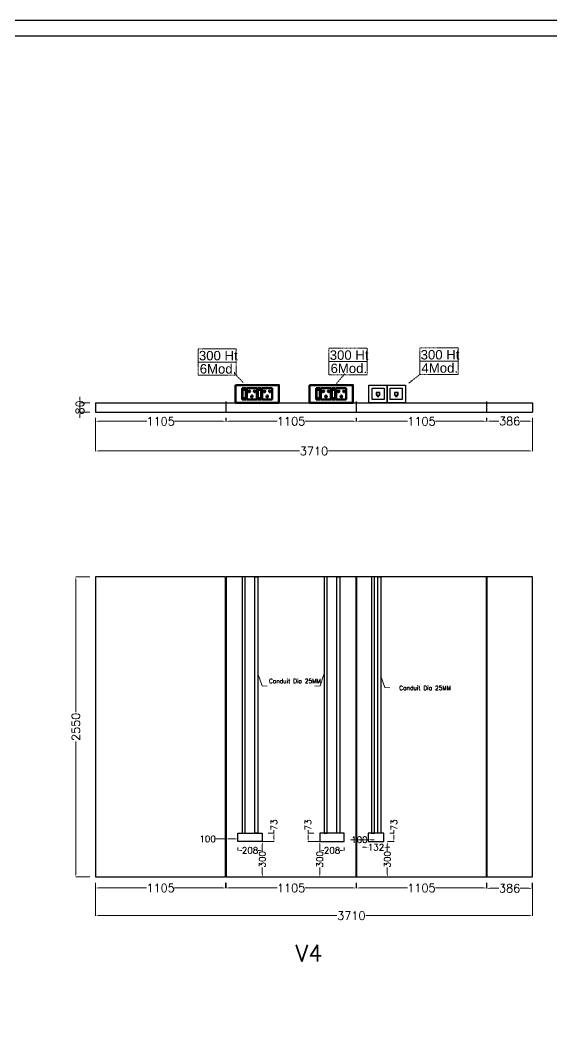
# Model space of a CAD drawing. Extents: x 3550807 to 4078732, y -628171 to -515859.
# Drawn here: x 3779283 to 3783801, y -598407 to -589881 of the extents above; entities that cross this region are included whole.
import ezdxf
from ezdxf.lldxf.tags import DXFTag

# ---------------------------------------------------------------- set-up
doc = ezdxf.new("R2010")
doc.units = 0
doc.header["$LTSCALE"] = 6
doc.header["$MEASUREMENT"] = 0
doc.linetypes.add('1', pattern=[0])
doc.linetypes.add('DASHED2', pattern=[0.375, 0.25, -0.125])
doc.layers.get('0').update_dxf_attribs({"linetype": 'CONTINUOUS'})
doc.layers.get('Defpoints').update_dxf_attribs({"linetype": 'CONTINUOUS'})
for name, color, linetype, lineweight in [('1200 Door', 144, 'CONTINUOUS', 5), ('ELE. 2N0S OF 6-16 UPS SOCKETS', 191, 'CONTINUOUS', 15), ('Partition-80WP', 7, 'CONTINUOUS', 5)]:
    doc.layers.add(name, color=color, linetype=linetype, lineweight=lineweight)
for name, color, linetype in [('80 mm Wall', 5, 'CONTINUOUS'), ('Conduit', 2, 'CONTINUOUS'), ('DIM', 7, 'CONTINUOUS'), ('Dimensions', 7, 'CONTINUOUS'), ('ELE.LAN POINT', 3, 'CONTINUOUS'), ('MODULE BOX', 7, 'CONTINUOUS'), ('TEXT', 5, 'CONTINUOUS')]:
    doc.layers.add(name, color=color, linetype=linetype)
doc.layers.add('CFT_LOOPING', color=7, linetype='1', lineweight=0, true_color=0xd6d600)
doc.styles.add('ROMANS', font='romans.shx')
doc.styles.get("Standard").update_dxf_attribs({"font": 'SIMPLEX'})
tags = doc.linetypes.add('03B05', pattern=[15, 6, -9]).pattern_tags.tags
tags[6:7] = [DXFTag(74, 4), DXFTag(75, 0), DXFTag(340, '0'), DXFTag(46, 1.0), DXFTag(50, 0.0), DXFTag(44, 0.0), DXFTag(45, 0.0)]
tags[4:5] = [DXFTag(74, 4), DXFTag(75, 0), DXFTag(340, '0'), DXFTag(46, 1.0), DXFTag(50, 0.0), DXFTag(44, 0.0), DXFTag(45, 0.0)]
doc.dimstyles.new('AEPL', dxfattribs={"dimtxt": 10, "dimasz": 2.5, "dimexe": 1.25, "dimexo": 2, "dimtad": 0, "dimdec": 0, "dimtxsty": 'ROMANS', "dimcen": 2.5, "dimclrd": 250, "dimclre": 250, "dimadec": 0, "dimazin": 0, "dimtfac": 1, "dimtdec": 0, "dimtmove": 0, "dimatfit": 3, "dimfxl": 0, "dimlwd": 0, "dimlwe": 0, "dimarcsym": 0})
doc.dimstyles.new('AEPL1', dxfattribs={"dimtxt": 100, "dimasz": 25, "dimexe": 1.25, "dimexo": 50, "dimtad": 0, "dimdec": 0, "dimtxsty": 'ROMANS', "dimcen": 2.5, "dimclrd": 250, "dimclre": 250, "dimadec": 0, "dimazin": 0, "dimtfac": 1, "dimtdec": 0, "dimtmove": 0, "dimatfit": 3, "dimfxl": 0, "dimlwd": 0, "dimlwe": 0, "dimarcsym": 0})

# ---------------------------------------------------------------- blocks, each defined once
blk = doc.blocks.new('*D307')
at = {"layer": 'Defpoints', "color": 0, "linetype": 'ByBlock', "transparency": 16777216}
for p in [(3782140.8, -597158.9), (3783245.3, -597158.9), (3783245.3, -597252.5)]:
    blk.add_point(p, dxfattribs=at)
at = {"layer": 'DIM', "color": 250, "linetype": 'ByBlock', "lineweight": 0, "transparency": 16777216}
for p, q in [((3782140.8, -597208.9), (3782140.8, -597253.8)), ((3782165.8, -597252.5), (3782574.5, -597252.5)), ((3783220.3, -597252.5), (3782811.7, -597252.5)), ((3783245.3, -597208.9), (3783245.3, -597253.8))]:
    blk.add_line(p, q, dxfattribs=at)
at = {"layer": 'DIM', "color": 250, "linetype": 'ByBlock', "transparency": 16777216}
for points in [[(3782165.8, -597248.4), (3782165.8, -597256.7), (3782140.8, -597252.5)], [(3783220.3, -597256.7), (3783220.3, -597248.4), (3783245.3, -597252.5)]]:
    blk.add_solid(points, dxfattribs=at)
at = {"layer": 'DIM', "color": 0, "linetype": 'ByBlock', "transparency": 16777216, "insert": (3782693.1, -597252.5), "char_height": 70, "attachment_point": 5, "style": 'ROMANS'}
blk.add_mtext('1105', dxfattribs=at)
blk = doc.blocks.new('*D308')
at = {"layer": 'Defpoints', "color": 0, "linetype": 'ByBlock', "transparency": 16777216}
for p in [(3779924.8, -597158.9), (3781029.3, -597158.9), (3781029.3, -597252.5)]:
    blk.add_point(p, dxfattribs=at)
at = {"layer": 'DIM', "color": 250, "linetype": 'ByBlock', "lineweight": 0, "transparency": 16777216}
for p, q in [((3779924.8, -597208.9), (3779924.8, -597253.8)), ((3779949.8, -597252.5), (3780358.5, -597252.5)), ((3781004.3, -597252.5), (3780595.7, -597252.5)), ((3781029.3, -597208.9), (3781029.3, -597253.8))]:
    blk.add_line(p, q, dxfattribs=at)
at = {"layer": 'DIM', "color": 250, "linetype": 'ByBlock', "transparency": 16777216}
for points in [[(3779949.8, -597248.4), (3779949.8, -597256.7), (3779924.8, -597252.5)], [(3781004.3, -597256.7), (3781004.3, -597248.4), (3781029.3, -597252.5)]]:
    blk.add_solid(points, dxfattribs=at)
at = {"layer": 'DIM', "color": 0, "linetype": 'ByBlock', "transparency": 16777216, "insert": (3780477.1, -597252.5), "char_height": 70, "attachment_point": 5, "style": 'ROMANS'}
blk.add_mtext('1105', dxfattribs=at)
blk = doc.blocks.new('*D309')
at = {"layer": 'Defpoints', "color": 0, "linetype": 'ByBlock', "transparency": 16777216}
for p in [(3781032.8, -597158.9), (3782137.3, -597158.9), (3782137.3, -597252.5)]:
    blk.add_point(p, dxfattribs=at)
at = {"layer": 'DIM', "color": 250, "linetype": 'ByBlock', "lineweight": 0, "transparency": 16777216}
for p, q in [((3781032.8, -597208.9), (3781032.8, -597253.8)), ((3781057.8, -597252.5), (3781466.5, -597252.5)), ((3782112.3, -597252.5), (3781703.7, -597252.5)), ((3782137.3, -597208.9), (3782137.3, -597253.8))]:
    blk.add_line(p, q, dxfattribs=at)
at = {"layer": 'DIM', "color": 250, "linetype": 'ByBlock', "transparency": 16777216}
for points in [[(3781057.8, -597248.4), (3781057.8, -597256.7), (3781032.8, -597252.5)], [(3782112.3, -597256.7), (3782112.3, -597248.4), (3782137.3, -597252.5)]]:
    blk.add_solid(points, dxfattribs=at)
at = {"layer": 'DIM', "color": 0, "linetype": 'ByBlock', "transparency": 16777216, "insert": (3781585.1, -597252.5), "char_height": 70, "attachment_point": 5, "style": 'ROMANS'}
blk.add_mtext('1105', dxfattribs=at)
blk = doc.blocks.new('*D310')
at = {"layer": 'Defpoints', "color": 0, "linetype": 'ByBlock', "transparency": 16777216}
for p in [(3781829.3, -596858.9), (3781829.3, -597158.9), (3781829.3, -597158.9)]:
    blk.add_point(p, dxfattribs=at)
at = {"layer": 'DIM', "color": 250, "linetype": 'ByBlock', "lineweight": 0, "transparency": 16777216}
for p, q in [((3781779.3, -596858.9), (3781828.1, -596858.9)), ((3781829.3, -596883.9), (3781829.3, -596938.9)), ((3781829.3, -597133.9), (3781829.3, -597078.9)), ((3781779.3, -597158.9), (3781828.1, -597158.9))]:
    blk.add_line(p, q, dxfattribs=at)
at = {"layer": 'DIM', "color": 250, "linetype": 'ByBlock', "transparency": 16777216}
for points in [[(3781833.5, -596883.9), (3781825.2, -596883.9), (3781829.3, -596858.9)], [(3781825.2, -597133.9), (3781833.5, -597133.9), (3781829.3, -597158.9)]]:
    blk.add_solid(points, dxfattribs=at)
at = {"layer": 'DIM', "color": 0, "linetype": 'ByBlock', "transparency": 16777216, "insert": (3781829.3, -597008.9), "char_height": 70, "attachment_point": 5, "rotation": 90, "style": 'ROMANS'}
blk.add_mtext('{\\H0.771429x;300}', dxfattribs=at)
blk = doc.blocks.new('*D311')
at = {"layer": 'Defpoints', "color": 0, "linetype": 'ByBlock', "transparency": 16777216}
for p in [(3781829.3, -596858.9), (3782037.3, -596858.9), (3782037.3, -596933.2)]:
    blk.add_point(p, dxfattribs=at)
at = {"layer": 'DIM', "color": 250, "linetype": 'ByBlock', "lineweight": 0, "transparency": 16777216}
for p, q in [((3781829.3, -596908.9), (3781829.3, -596934.4)), ((3782037.3, -596908.9), (3782037.3, -596934.4)), ((3781854.3, -596933.2), (3781863.3, -596933.2)), ((3782012.3, -596933.2), (3782003.4, -596933.2))]:
    blk.add_line(p, q, dxfattribs=at)
at = {"layer": 'DIM', "color": 250, "linetype": 'ByBlock', "transparency": 16777216}
for points in [[(3781854.3, -596929), (3781854.3, -596937.3), (3781829.3, -596933.2)], [(3782012.3, -596937.3), (3782012.3, -596929), (3782037.3, -596933.2)]]:
    blk.add_solid(points, dxfattribs=at)
at = {"layer": 'DIM', "color": 0, "linetype": 'ByBlock', "transparency": 16777216, "insert": (3781933.3, -596933.2), "char_height": 70, "attachment_point": 5, "style": 'ROMANS'}
blk.add_mtext('{\\H0.771429x;208}', dxfattribs=at)
blk = doc.blocks.new('*D312')
at = {"layer": 'Defpoints', "color": 0, "linetype": 'ByBlock', "transparency": 16777216}
for p in [(3781730.1, -596785.9), (3781829.3, -596785.9), (3781829.3, -596858.9)]:
    blk.add_point(p, dxfattribs=at)
at = {"layer": 'DIM', "color": 250, "linetype": 'ByBlock', "lineweight": 0, "transparency": 16777216}
for p, q in [((3781779.3, -596785.9), (3781728.9, -596785.9)), ((3781730.1, -596785.9), (3781730.1, -596760.9)), ((3781730.1, -596833.9), (3781730.1, -596810.9)), ((3781779.3, -596858.9), (3781728.9, -596858.9))]:
    blk.add_line(p, q, dxfattribs=at)
at = {"layer": 'DIM', "color": 250, "linetype": 'ByBlock', "transparency": 16777216}
for points in [[(3781734.3, -596810.9), (3781725.9, -596810.9), (3781730.1, -596785.9)], [(3781725.9, -596833.9), (3781734.3, -596833.9), (3781730.1, -596858.9)]]:
    blk.add_solid(points, dxfattribs=at)
at = {"layer": 'DIM', "color": 0, "linetype": 'ByBlock', "transparency": 16777216, "insert": (3781730.1, -596716.6), "char_height": 70, "attachment_point": 5, "rotation": 90, "style": 'ROMANS'}
blk.add_mtext('{\\H0.771429x;73}', dxfattribs=at)
blk = doc.blocks.new('*D313')
at = {"layer": 'Defpoints', "color": 0, "linetype": 'ByBlock', "transparency": 16777216}
for p in [(3781340.8, -596858.9), (3781340.8, -597158.9), (3781340.8, -597158.9)]:
    blk.add_point(p, dxfattribs=at)
at = {"layer": 'DIM', "color": 250, "linetype": 'ByBlock', "lineweight": 0, "transparency": 16777216}
for p, q in [((3781340.8, -596883.9), (3781340.8, -596938.9)), ((3781390.8, -596858.9), (3781342.1, -596858.9)), ((3781340.8, -597133.9), (3781340.8, -597078.9)), ((3781390.8, -597158.9), (3781342.1, -597158.9))]:
    blk.add_line(p, q, dxfattribs=at)
at = {"layer": 'DIM', "color": 250, "linetype": 'ByBlock', "transparency": 16777216}
for points in [[(3781345, -596883.9), (3781336.6, -596883.9), (3781340.8, -596858.9)], [(3781336.6, -597133.9), (3781345, -597133.9), (3781340.8, -597158.9)]]:
    blk.add_solid(points, dxfattribs=at)
at = {"layer": 'DIM', "color": 0, "linetype": 'ByBlock', "transparency": 16777216, "insert": (3781340.8, -597008.9), "char_height": 70, "attachment_point": 5, "rotation": 90, "style": 'ROMANS'}
blk.add_mtext('{\\H0.771429x;300}', dxfattribs=at)
blk = doc.blocks.new('*D314')
at = {"layer": 'Defpoints', "color": 0, "linetype": 'ByBlock', "transparency": 16777216}
for p in [(3781132.8, -596858.9), (3781340.8, -596858.9), (3781132.8, -596933.2)]:
    blk.add_point(p, dxfattribs=at)
at = {"layer": 'DIM', "color": 250, "linetype": 'ByBlock', "lineweight": 0, "transparency": 16777216}
for p, q in [((3781132.8, -596908.9), (3781132.8, -596934.4)), ((3781340.8, -596908.9), (3781340.8, -596934.4)), ((3781157.8, -596933.2), (3781166.8, -596933.2)), ((3781315.8, -596933.2), (3781306.8, -596933.2))]:
    blk.add_line(p, q, dxfattribs=at)
at = {"layer": 'DIM', "color": 250, "linetype": 'ByBlock', "transparency": 16777216}
for points in [[(3781157.8, -596929), (3781157.8, -596937.3), (3781132.8, -596933.2)], [(3781315.8, -596937.3), (3781315.8, -596929), (3781340.8, -596933.2)]]:
    blk.add_solid(points, dxfattribs=at)
at = {"layer": 'DIM', "color": 0, "linetype": 'ByBlock', "transparency": 16777216, "insert": (3781236.8, -596933.2), "char_height": 70, "attachment_point": 5, "style": 'ROMANS'}
blk.add_mtext('{\\H0.771429x;208}', dxfattribs=at)
blk = doc.blocks.new('*D315')
at = {"layer": 'Defpoints', "color": 0, "linetype": 'ByBlock', "transparency": 16777216}
for p in [(3781340.8, -596785.9), (3781440.1, -596785.9), (3781340.8, -596858.9)]:
    blk.add_point(p, dxfattribs=at)
at = {"layer": 'DIM', "color": 250, "linetype": 'ByBlock', "lineweight": 0, "transparency": 16777216}
for p, q in [((3781390.8, -596785.9), (3781441.3, -596785.9)), ((3781440.1, -596785.9), (3781440.1, -596760.9)), ((3781440.1, -596833.9), (3781440.1, -596810.9)), ((3781390.8, -596858.9), (3781441.3, -596858.9))]:
    blk.add_line(p, q, dxfattribs=at)
at = {"layer": 'DIM', "color": 250, "linetype": 'ByBlock', "transparency": 16777216}
for points in [[(3781444.2, -596810.9), (3781435.9, -596810.9), (3781440.1, -596785.9)], [(3781435.9, -596833.9), (3781444.2, -596833.9), (3781440.1, -596858.9)]]:
    blk.add_solid(points, dxfattribs=at)
at = {"layer": 'DIM', "color": 0, "linetype": 'ByBlock', "transparency": 16777216, "insert": (3781440.1, -596716.6), "char_height": 70, "attachment_point": 5, "rotation": 90, "style": 'ROMANS'}
blk.add_mtext('{\\H0.771429x;73}', dxfattribs=at)
blk = doc.blocks.new('*D316')
at = {"layer": 'Defpoints', "color": 0, "linetype": 'ByBlock', "transparency": 16777216}
for p in [(3781032.8, -596835.7), (3781032.8, -596858.9), (3781132.8, -596858.9)]:
    blk.add_point(p, dxfattribs=at)
at = {"layer": 'DIM', "color": 250, "linetype": 'ByBlock', "lineweight": 0, "transparency": 16777216}
for p, q in [((3781032.8, -596808.9), (3781032.8, -596834.5)), ((3781132.8, -596808.9), (3781132.8, -596834.5)), ((3781032.8, -596835.7), (3780942.5, -596835.7)), ((3781107.8, -596835.7), (3781057.8, -596835.7))]:
    blk.add_line(p, q, dxfattribs=at)
at = {"layer": 'DIM', "color": 250, "linetype": 'ByBlock', "transparency": 16777216}
for points in [[(3781057.8, -596831.6), (3781057.8, -596839.9), (3781032.8, -596835.7)], [(3781107.8, -596839.9), (3781107.8, -596831.6), (3781132.8, -596835.7)]]:
    blk.add_solid(points, dxfattribs=at)
at = {"layer": 'DIM', "color": 0, "linetype": 'ByBlock', "transparency": 16777216, "insert": (3780876.5, -596835.7), "char_height": 70, "attachment_point": 5, "style": 'ROMANS'}
blk.add_mtext('{\\H0.771429x;100}', dxfattribs=at)
blk = doc.blocks.new('*D317')
at = {"layer": 'Defpoints', "color": 0, "linetype": 'ByBlock', "transparency": 16777216}
for p in [(3782240.8, -596858.9), (3782372.8, -596858.9), (3782372.8, -596906.6)]:
    blk.add_point(p, dxfattribs=at)
at = {"layer": 'DIM', "color": 250, "linetype": 'ByBlock', "lineweight": 0, "transparency": 16777216}
for p, q in [((3782215.8, -596906.6), (3782190.8, -596906.6)), ((3782240.8, -596906.6), (3782240.8, -596906.6)), ((3782240.8, -596908.9), (3782240.8, -596907.9)), ((3782372.8, -596906.6), (3782372.8, -596906.6)), ((3782372.8, -596908.9), (3782372.8, -596907.9)), ((3782397.8, -596906.6), (3782422.8, -596906.6))]:
    blk.add_line(p, q, dxfattribs=at)
at = {"layer": 'DIM', "color": 250, "linetype": 'ByBlock', "transparency": 16777216}
for points in [[(3782215.8, -596910.8), (3782215.8, -596902.4), (3782240.8, -596906.6)], [(3782397.8, -596902.4), (3782397.8, -596910.8), (3782372.8, -596906.6)]]:
    blk.add_solid(points, dxfattribs=at)
at = {"layer": 'DIM', "color": 0, "linetype": 'ByBlock', "transparency": 16777216, "insert": (3782306.8, -596906.6), "char_height": 70, "attachment_point": 5, "style": 'ROMANS'}
blk.add_mtext('{\\H0.771429x;132}', dxfattribs=at)
blk = doc.blocks.new('*D318')
at = {"layer": 'Defpoints', "color": 0, "linetype": 'ByBlock', "transparency": 16777216}
for p in [(3782372.8, -596785.9), (3782372.8, -596858.9), (3782458.4, -596858.9)]:
    blk.add_point(p, dxfattribs=at)
at = {"layer": 'DIM', "color": 250, "linetype": 'ByBlock', "lineweight": 0, "transparency": 16777216}
for p, q in [((3782422.8, -596785.9), (3782459.7, -596785.9)), ((3782458.4, -596785.9), (3782458.4, -596760.9)), ((3782458.4, -596810.9), (3782458.4, -596833.9)), ((3782422.8, -596858.9), (3782459.7, -596858.9))]:
    blk.add_line(p, q, dxfattribs=at)
at = {"layer": 'DIM', "color": 250, "linetype": 'ByBlock', "transparency": 16777216}
for points in [[(3782462.6, -596810.9), (3782454.2, -596810.9), (3782458.4, -596785.9)], [(3782454.2, -596833.9), (3782462.6, -596833.9), (3782458.4, -596858.9)]]:
    blk.add_solid(points, dxfattribs=at)
at = {"layer": 'DIM', "color": 0, "linetype": 'ByBlock', "transparency": 16777216, "insert": (3782458.4, -596716.6), "char_height": 70, "attachment_point": 5, "rotation": 90, "style": 'ROMANS'}
blk.add_mtext('{\\H0.771429x;73}', dxfattribs=at)
blk = doc.blocks.new('*D319')
at = {"layer": 'Defpoints', "color": 0, "linetype": 'ByBlock', "transparency": 16777216}
for p in [(3782372.8, -596858.9), (3782372.8, -597158.9), (3782402.9, -597158.9)]:
    blk.add_point(p, dxfattribs=at)
at = {"layer": 'DIM', "color": 250, "linetype": 'ByBlock', "lineweight": 0, "transparency": 16777216}
for p, q in [((3782402.9, -596883.9), (3782402.9, -596938.9)), ((3782422.8, -596858.9), (3782404.2, -596858.9)), ((3782402.9, -597133.9), (3782402.9, -597078.9)), ((3782422.8, -597158.9), (3782404.2, -597158.9))]:
    blk.add_line(p, q, dxfattribs=at)
at = {"layer": 'DIM', "color": 250, "linetype": 'ByBlock', "transparency": 16777216}
for points in [[(3782407.1, -596883.9), (3782398.8, -596883.9), (3782402.9, -596858.9)], [(3782398.8, -597133.9), (3782407.1, -597133.9), (3782402.9, -597158.9)]]:
    blk.add_solid(points, dxfattribs=at)
at = {"layer": 'DIM', "color": 0, "linetype": 'ByBlock', "transparency": 16777216, "insert": (3782402.9, -597008.9), "char_height": 70, "attachment_point": 5, "rotation": 90, "style": 'ROMANS'}
blk.add_mtext('{\\H0.771429x;300}', dxfattribs=at)
blk = doc.blocks.new('*D321')
at = {"layer": 'Defpoints', "color": 0, "linetype": 'ByBlock', "transparency": 16777216}
for p in [(3779924.8, -597158.9), (3783634.9, -597158.9), (3783634.9, -597487.6)]:
    blk.add_point(p, dxfattribs=at)
at = {"layer": 'DIM', "color": 250, "linetype": 'ByBlock', "lineweight": 0, "transparency": 16777216}
for p, q in [((3779924.8, -597208.9), (3779924.8, -597488.8)), ((3783634.9, -597208.9), (3783634.9, -597488.8)), ((3779949.8, -597487.6), (3781973.4, -597487.6)), ((3783609.9, -597487.6), (3782221.1, -597487.6))]:
    blk.add_line(p, q, dxfattribs=at)
at = {"layer": 'DIM', "color": 250, "linetype": 'ByBlock', "transparency": 16777216}
for points in [[(3779949.8, -597483.4), (3779949.8, -597491.7), (3779924.8, -597487.6)], [(3783609.9, -597491.7), (3783609.9, -597483.4), (3783634.9, -597487.6)]]:
    blk.add_solid(points, dxfattribs=at)
at = {"layer": 'DIM', "color": 0, "linetype": 'ByBlock', "transparency": 16777216, "insert": (3782097.3, -597487.6), "char_height": 70, "attachment_point": 5, "style": 'ROMANS'}
blk.add_mtext('3710', dxfattribs=at)
blk = doc.blocks.new('6MODULE-UPS')
at = {"layer": 'ELE. 2N0S OF 6-16 UPS SOCKETS', "color": 223, "lineweight": 50}
for p, q in [((-5.7, 91.9), (-5.7, 19.7)), ((-5.7, 91.9), (-5.7, 19.7)), ((19.4, 91.9), (-5.7, 91.9)), ((-5.7, 91.9), (19.4, 91.9)), ((-3.6, 84), (-3.6, 27.6)), ((17.3, 84), (-3.6, 84)), ((17.3, 27.6), (17.3, 84)), ((19.4, 19.7), (19.4, 91.9)), ((23.6, 91.9), (86.9, 91.9)), ((23.6, 19.7), (23.6, 91.9)), ((86.9, 91.9), (86.9, 19.7)), ((91.1, 91.9), (91.1, 19.7)), ((91.1, 91.9), (91.1, 19.7)), ((116.2, 91.9), (91.1, 91.9)), ((91.1, 91.9), (116.2, 91.9)), ((93.2, 84), (93.2, 27.6)), ((114.1, 84), (93.2, 84)), ((114.1, 27.6), (114.1, 84)), ((116.2, 19.7), (116.2, 91.9)), ((120.4, 19.7), (120.4, 91.9)), ((120.4, 91.9), (183.6, 91.9)), ((183.6, 91.9), (183.6, 19.7)), ((-5.7, 19.7), (19.4, 19.7)), ((-3.6, 30.1), (17.3, 30.1)), ((-3.6, 27.6), (17.3, 27.6)), ((86.9, 19.7), (23.6, 19.7)), ((91.1, 19.7), (116.2, 19.7)), ((93.2, 30.1), (114.1, 30.1)), ((93.2, 27.6), (114.1, 27.6)), ((183.6, 19.7), (120.4, 19.7))]:
    blk.add_line(p, q, dxfattribs=at)
blk.add_lwpolyline([(-48.1, 0), (226, 0), (226, 111.6), (-48.1, 111.6)], close=True, dxfattribs=at)
for centre, radius, start, end in [((55.3, 73.6), 4.92, 307.15837, 232.84163), ((55.3, 68.7), 3.14, 161.40312, 18.59688), ((152, 73.6), 4.92, 307.15837, 232.84163), ((152, 68.7), 3.14, 161.40312, 18.59688), ((37.2, 41.7), 4.24, 5.26891, 272.51003), ((40.6, 38.8), 3.42, 202.68381, 75.09514), ((69.9, 38.8), 3.42, 104.90486, 337.31619), ((73.3, 41.7), 4.24, 267.48997, 174.73109), ((134, 41.7), 4.24, 5.26891, 272.51003), ((137.3, 38.8), 3.42, 202.68381, 75.09514), ((166.7, 38.8), 3.42, 104.90486, 337.31619), ((170, 41.7), 4.24, 267.48997, 174.73109)]:
    blk.add_arc(centre, radius, start, end, dxfattribs=at)
blk = doc.blocks.new('Voice')
at = {"layer": 'ELE.LAN POINT', "color": 6}
for points in [[(0, -31.8), (127.9, -31.8), (127.9, 92), (0, 92)], [(21.9, -10), (106, -10), (106, 70.1), (21.9, 70.1)], [(77.3, 21.4), (69.7, 21.4), (69.7, 11.7), (58.1, 11.7), (58.1, 21.4), (50.6, 21.4), (50.6, 38.7), (77.3, 38.7)], [(75.9, 22.8), (68.4, 22.8), (68.4, 13), (59.5, 13), (59.5, 22.8), (52, 22.8), (52, 37.4), (75.9, 37.4)]]:
    blk.add_lwpolyline(points, close=True, dxfattribs=at)
blk = doc.blocks.new('*D327')
at = {"layer": 'Defpoints', "color": 0, "linetype": 'ByBlock', "transparency": 16777216}
for p in [(3779924.8, -593210.7), (3781029.8, -593210.7), (3781029.8, -593289)]:
    blk.add_point(p, dxfattribs=at)
at = {"layer": 'DIM', "color": 250, "linetype": 'ByBlock', "lineweight": 0, "transparency": 16777216}
for p, q in [((3779924.8, -593260.7), (3779924.8, -593290.3)), ((3779949.8, -593289), (3780358.7, -593289)), ((3781004.8, -593289), (3780595.9, -593289)), ((3781029.8, -593260.7), (3781029.8, -593290.3))]:
    blk.add_line(p, q, dxfattribs=at)
at = {"layer": 'DIM', "color": 250, "linetype": 'ByBlock', "transparency": 16777216}
for points in [[(3779949.8, -593284.8), (3779949.8, -593293.2), (3779924.8, -593289)], [(3781004.8, -593293.2), (3781004.8, -593284.8), (3781029.8, -593289)]]:
    blk.add_solid(points, dxfattribs=at)
at = {"layer": 'DIM', "color": 0, "linetype": 'ByBlock', "transparency": 16777216, "insert": (3780477.3, -593289), "char_height": 70, "attachment_point": 5, "style": 'ROMANS'}
blk.add_mtext('1105', dxfattribs=at)
blk = doc.blocks.new('*D328')
at = {"layer": 'Defpoints', "color": 0, "linetype": 'ByBlock', "transparency": 16777216}
for p in [(3781033.3, -593210.7), (3782137.8, -593210.7), (3782137.8, -593288.4)]:
    blk.add_point(p, dxfattribs=at)
at = {"layer": 'DIM', "color": 250, "linetype": 'ByBlock', "lineweight": 0, "transparency": 16777216}
for p, q in [((3781033.3, -593260.7), (3781033.3, -593289.7)), ((3781058.3, -593288.4), (3781467, -593288.4)), ((3782112.8, -593288.4), (3781704.1, -593288.4)), ((3782137.8, -593260.7), (3782137.8, -593289.7))]:
    blk.add_line(p, q, dxfattribs=at)
at = {"layer": 'DIM', "color": 250, "linetype": 'ByBlock', "transparency": 16777216}
for points in [[(3781058.3, -593284.2), (3781058.3, -593292.6), (3781033.3, -593288.4)], [(3782112.8, -593292.6), (3782112.8, -593284.2), (3782137.8, -593288.4)]]:
    blk.add_solid(points, dxfattribs=at)
at = {"layer": 'DIM', "color": 0, "linetype": 'ByBlock', "transparency": 16777216, "insert": (3781585.5, -593288.4), "char_height": 70, "attachment_point": 5, "style": 'ROMANS'}
blk.add_mtext('1105', dxfattribs=at)
blk = doc.blocks.new('*D329')
at = {"layer": 'Defpoints', "color": 0, "linetype": 'ByBlock', "transparency": 16777216}
for p in [(3782140.8, -593210.7), (3783245.8, -593210.7), (3783245.8, -593289.1)]:
    blk.add_point(p, dxfattribs=at)
at = {"layer": 'DIM', "color": 250, "linetype": 'ByBlock', "lineweight": 0, "transparency": 16777216}
for p, q in [((3782140.8, -593260.7), (3782140.8, -593290.4)), ((3782165.8, -593289.1), (3782574.7, -593289.1)), ((3783220.8, -593289.1), (3782811.9, -593289.1)), ((3783245.8, -593260.7), (3783245.8, -593290.4))]:
    blk.add_line(p, q, dxfattribs=at)
at = {"layer": 'DIM', "color": 250, "linetype": 'ByBlock', "transparency": 16777216}
for points in [[(3782165.8, -593284.9), (3782165.8, -593293.3), (3782140.8, -593289.1)], [(3783220.8, -593293.3), (3783220.8, -593284.9), (3783245.8, -593289.1)]]:
    blk.add_solid(points, dxfattribs=at)
at = {"layer": 'DIM', "color": 0, "linetype": 'ByBlock', "transparency": 16777216, "insert": (3782693.3, -593289.1), "char_height": 70, "attachment_point": 5, "style": 'ROMANS'}
blk.add_mtext('1105', dxfattribs=at)
blk = doc.blocks.new('*D330')
at = {"layer": 'Defpoints', "color": 0, "linetype": 'ByBlock', "transparency": 16777216}
for p in [(3783248.8, -593210.7), (3783634.8, -593210.7), (3783634.8, -593287.3)]:
    blk.add_point(p, dxfattribs=at)
at = {"layer": 'DIM', "color": 250, "linetype": 'ByBlock', "lineweight": 0, "transparency": 16777216}
for p, q in [((3783248.8, -593260.7), (3783248.8, -593288.6)), ((3783273.8, -593287.3), (3783351.2, -593287.3)), ((3783609.8, -593287.3), (3783532.4, -593287.3)), ((3783634.8, -593260.7), (3783634.8, -593288.6))]:
    blk.add_line(p, q, dxfattribs=at)
at = {"layer": 'DIM', "color": 250, "linetype": 'ByBlock', "transparency": 16777216}
for points in [[(3783273.8, -593283.1), (3783273.8, -593291.5), (3783248.8, -593287.3)], [(3783609.8, -593291.5), (3783609.8, -593283.1), (3783634.8, -593287.3)]]:
    blk.add_solid(points, dxfattribs=at)
at = {"layer": 'DIM', "color": 0, "linetype": 'ByBlock', "transparency": 16777216, "insert": (3783441.8, -593287.3), "char_height": 70, "attachment_point": 5, "style": 'ROMANS'}
blk.add_mtext('386', dxfattribs=at)
blk = doc.blocks.new('*D331')
at = {"layer": 'Defpoints', "color": 0, "linetype": 'ByBlock', "transparency": 16777216}
for p in [(3779924.8, -593210.7), (3783634.8, -593210.7), (3783634.8, -593541.1)]:
    blk.add_point(p, dxfattribs=at)
at = {"layer": 'DIM', "color": 250, "linetype": 'ByBlock', "lineweight": 0, "transparency": 16777216}
for p, q in [((3779924.8, -593260.7), (3779924.8, -593542.4)), ((3783634.8, -593260.7), (3783634.8, -593542.4)), ((3779949.8, -593541.1), (3781656, -593541.1)), ((3783609.8, -593541.1), (3781903.6, -593541.1))]:
    blk.add_line(p, q, dxfattribs=at)
at = {"layer": 'DIM', "color": 250, "linetype": 'ByBlock', "transparency": 16777216}
for points in [[(3779949.8, -593537), (3779949.8, -593545.3), (3779924.8, -593541.1)], [(3783609.8, -593545.3), (3783609.8, -593537), (3783634.8, -593541.1)]]:
    blk.add_solid(points, dxfattribs=at)
at = {"layer": 'DIM', "color": 0, "linetype": 'ByBlock', "transparency": 16777216, "insert": (3781779.8, -593541.1), "char_height": 70, "attachment_point": 5, "style": 'ROMANS'}
blk.add_mtext('3710', dxfattribs=at)
blk = doc.blocks.new('*D332')
at = {"layer": 'Defpoints', "color": 0, "linetype": 'ByBlock', "transparency": 16777216}
for p in [(3783248.3, -597158.9), (3783633.9, -597158.9), (3783633.9, -597255.3)]:
    blk.add_point(p, dxfattribs=at)
at = {"layer": 'DIM', "color": 250, "linetype": 'ByBlock', "lineweight": 0, "transparency": 16777216}
for p, q in [((3783248.3, -597208.9), (3783248.3, -597256.6)), ((3783633.9, -597208.9), (3783633.9, -597256.6)), ((3783273.3, -597255.3), (3783350.5, -597255.3)), ((3783608.9, -597255.3), (3783531.7, -597255.3))]:
    blk.add_line(p, q, dxfattribs=at)
at = {"layer": 'DIM', "color": 250, "linetype": 'ByBlock', "transparency": 16777216}
for points in [[(3783273.3, -597251.2), (3783273.3, -597259.5), (3783248.3, -597255.3)], [(3783608.9, -597259.5), (3783608.9, -597251.2), (3783633.9, -597255.3)]]:
    blk.add_solid(points, dxfattribs=at)
at = {"layer": 'DIM', "color": 0, "linetype": 'ByBlock', "transparency": 16777216, "insert": (3783441.1, -597255.3), "char_height": 70, "attachment_point": 5, "style": 'ROMANS'}
blk.add_mtext('386', dxfattribs=at)
blk = doc.blocks.new('*D440')
at = {"layer": 'Defpoints', "color": 0, "linetype": 'ByBlock', "transparency": 16777216}
for p in [(3779924.8, -594608.9), (3779757, -597158.9), (3779924.8, -597158.9)]:
    blk.add_point(p, dxfattribs=at)
at = {"layer": 'DIM', "color": 250, "linetype": 'ByBlock', "lineweight": 0, "transparency": 16777216}
for p, q in [((3779874.8, -594608.9), (3779755.7, -594608.9)), ((3779757, -594633.9), (3779757, -595760.1)), ((3779757, -597133.9), (3779757, -596007.8)), ((3779874.8, -597158.9), (3779755.7, -597158.9))]:
    blk.add_line(p, q, dxfattribs=at)
at = {"layer": 'DIM', "color": 250, "linetype": 'ByBlock', "transparency": 16777216}
for points in [[(3779761.1, -594633.9), (3779752.8, -594633.9), (3779757, -594608.9)], [(3779752.8, -597133.9), (3779761.1, -597133.9), (3779757, -597158.9)]]:
    blk.add_solid(points, dxfattribs=at)
at = {"layer": 'DIM', "color": 0, "linetype": 'ByBlock', "transparency": 16777216, "insert": (3779757, -595883.9), "char_height": 70, "attachment_point": 5, "rotation": 90, "style": 'ROMANS'}
blk.add_mtext('2550', dxfattribs=at)
blk = doc.blocks.new('*D452')
at = {"layer": 'Defpoints', "color": 0, "linetype": 'ByBlock', "transparency": 16777216}
for p in [(3779791.5, -593130.7), (3779924.8, -593130.7), (3779924.8, -593210.7)]:
    blk.add_point(p, dxfattribs=at)
at = {"layer": 'DIM', "color": 250, "linetype": 'ByBlock', "lineweight": 0, "transparency": 16777216}
for p, q in [((3779874.8, -593130.7), (3779790.2, -593130.7)), ((3779791.5, -593105.7), (3779791.5, -593080.7)), ((3779791.5, -593210.7), (3779791.5, -593130.7)), ((3779874.8, -593210.7), (3779790.2, -593210.7)), ((3779791.5, -593235.7), (3779791.5, -593260.7))]:
    blk.add_line(p, q, dxfattribs=at)
at = {"layer": 'DIM', "color": 250, "linetype": 'ByBlock', "transparency": 16777216}
for points in [[(3779787.3, -593105.7), (3779795.6, -593105.7), (3779791.5, -593130.7)], [(3779795.6, -593235.7), (3779787.3, -593235.7), (3779791.5, -593210.7)]]:
    blk.add_solid(points, dxfattribs=at)
at = {"layer": 'DIM', "color": 0, "linetype": 'ByBlock', "transparency": 16777216, "insert": (3779791.5, -593170.7), "char_height": 70, "attachment_point": 5, "rotation": 90, "style": 'ROMANS'}
blk.add_mtext('80', dxfattribs=at)
blk = doc.blocks.new('*D288')
at = {"layer": 'Defpoints', "color": 0, "linetype": 'ByBlock', "transparency": 16777216}
for p in [(3782140.8, -596843), (3782140.8, -596858.9), (3782240.8, -596858.9)]:
    blk.add_point(p, dxfattribs=at)
at = {"layer": 'DIM', "color": 250, "linetype": 'ByBlock', "lineweight": 0, "transparency": 16777216}
for p, q in [((3782140.8, -596808.9), (3782140.8, -596841.7)), ((3782240.8, -596808.9), (3782240.8, -596841.7)), ((3782115.8, -596843), (3782090.8, -596843)), ((3782240.8, -596843), (3782140.8, -596843)), ((3782265.8, -596843), (3782290.8, -596843))]:
    blk.add_line(p, q, dxfattribs=at)
at = {"layer": 'DIM', "color": 250, "linetype": 'ByBlock', "transparency": 16777216}
for points in [[(3782115.8, -596847.1), (3782115.8, -596838.8), (3782140.8, -596843)], [(3782265.8, -596838.8), (3782265.8, -596847.1), (3782240.8, -596843)]]:
    blk.add_solid(points, dxfattribs=at)
at = {"layer": 'DIM', "color": 0, "linetype": 'ByBlock', "transparency": 16777216, "insert": (3782165.8, -596843), "char_height": 70, "attachment_point": 5, "style": 'ROMANS'}
blk.add_mtext('{\\H0.771429x;100}', dxfattribs=at)

msp = doc.modelspace()

# ---------------------------------------------------------------- linework, layer by layer
for points in [[(3791379.5, -589881.1), (3791379.5, -608319.7), (3765412.7, -608319.7), (3765412.7, -589881.1)], [(3791246, -590014.6), (3791246, -608186.2), (3765546.3, -608186.2), (3765546.3, -590014.6)]]:
    msp.add_lwpolyline(points, close=True)
at = {"layer": '80 mm Wall', "ltscale": 500}
for p, q in [((3779924.8, -593130.7), (3783634.8, -593130.7)), ((3779924.8, -593130.7), (3779924.8, -593210.7)), ((3783634.8, -593130.7), (3783634.8, -593210.7)), ((3779924.8, -593210.7), (3783634.8, -593210.7))]:
    msp.add_line(p, q, dxfattribs=at)
for points in [[(3779924.8, -594608.9), (3779924.8, -597158.9), (3781029.3, -597158.9), (3781029.3, -594608.9), (3779924.8, -594608.9)], [(3781032.8, -594608.9), (3781032.8, -597158.9), (3782137.3, -597158.9), (3782137.3, -594608.9), (3781032.8, -594608.9)], [(3782140.8, -594608.9), (3782140.8, -597158.9), (3783245.3, -597158.9), (3783245.3, -594608.9), (3782140.8, -594608.9)], [(3783249.3, -594608.9), (3783249.3, -597158.9), (3783634.9, -597158.9), (3783634.9, -594608.9), (3783249.3, -594608.9)]]:
    msp.add_lwpolyline(points, dxfattribs=at)
at = {"layer": 'CFT_LOOPING', "color": 7, "linetype": 'DASHED2', "ltscale": 5}
for p, q in [((3781105.8, -592883.5), (3781178.9, -592959.5)), ((3782041, -592885.5), (3781972.4, -592967.5)), ((3782678.6, -592890.6), (3782581.7, -592967.5))]:
    msp.add_line(p, q, dxfattribs=at)
for points in [[(3780795, -592673), (3781119.8, -592673), (3781119.8, -592785.5), (3780795, -592785.5)], [(3781906.3, -592668.5), (3782231.1, -592668.5), (3782231.1, -592781), (3781906.3, -592781)], [(3782678.6, -592665.6), (3783003.4, -592665.6), (3783003.4, -592778.1), (3782678.6, -592778.1)], [(3780795, -592785.5), (3781119.8, -592785.5), (3781119.8, -592898), (3780795, -592898)], [(3781906.3, -592781), (3782231.1, -592781), (3782231.1, -592893.5), (3781906.3, -592893.5)], [(3782678.6, -592778.1), (3783003.4, -592778.1), (3783003.4, -592890.6), (3782678.6, -592890.6)]]:
    msp.add_lwpolyline(points, close=True, dxfattribs=at)
at = {"layer": 'Conduit', "linetype": '03B05'}
for points in [[(3781170, -596785.9), (3781195, -596785.9), (3781195.4, -594608.9), (3781170.4, -594608.9), (3781170, -596785.9)], [(3781303.6, -596785.9), (3781278.6, -596785.9), (3781278.2, -594608.9), (3781303.2, -594608.9), (3781303.6, -596785.9)], [(3781866.5, -596785.9), (3781891.5, -596785.9), (3781892, -594608.9), (3781867, -594608.9), (3781866.5, -596785.9)], [(3782000.2, -596785.9), (3781975.2, -596785.9), (3781974.7, -594608.9), (3781999.7, -594608.9), (3782000.2, -596785.9)], [(3782267.9, -596785.9), (3782292.9, -596785.9), (3782293.3, -594608.9), (3782268.3, -594608.9), (3782267.9, -596785.9)], [(3782348.4, -596785.9), (3782323.4, -596785.9), (3782323, -594608.9), (3782348, -594608.9), (3782348.4, -596785.9)]]:
    msp.add_lwpolyline(points, dxfattribs=at)
at = {"layer": 'MODULE BOX', "color": 5, "linetype": 'ByBlock'}
for points in [[(3781340.8, -596858.9), (3781132.8, -596858.9), (3781132.8, -596785.9), (3781340.8, -596785.9)], [(3781829.3, -596858.9), (3782037.3, -596858.9), (3782037.3, -596785.9), (3781829.3, -596785.9)], [(3782240.8, -596858.9), (3782372.8, -596858.9), (3782372.8, -596785.9), (3782240.8, -596785.9)]]:
    msp.add_lwpolyline(points, close=True, dxfattribs=at)
at = {"layer": 'Partition-80WP', "ltscale": 0.5}
for p, q in [((3781029.8, -593120.8, -92016.4), (3781029.8, -593216.1, -92016.4)), ((3781032.8, -593120.8, -92016.4), (3781032.8, -593216.1, -92016.4)), ((3782137.8, -593120.8, -92016.4), (3782137.8, -593216.1, -92016.4)), ((3782140.8, -593120.8, -92016.4), (3782140.8, -593216.1, -92016.4)), ((3783245.8, -593120.8, -92016.4), (3783245.8, -593216.1, -92016.4)), ((3783248.8, -593120.8, -92016.4), (3783248.8, -593216.1, -92016.4))]:
    msp.add_line(p, q, dxfattribs=at)

# ---------------------------------------------------------------- block references
at = {"layer": 'ELE. 2N0S OF 6-16 UPS SOCKETS', "xscale": -1.344445831101533, "yscale": 1.344445831101533, "zscale": 1.344445831101533, "rotation": 180}
for p in [(3781178.2, -592980.7), (3781807.4, -592980.7)]:
    msp.add_blockref('6MODULE-UPS', p, dxfattribs=at)
at = {"layer": 'ELE.LAN POINT', "color": 7, "xscale": -1.211286963933217, "yscale": 1.211286963933217, "zscale": 1.211286963933217}
for p in [(3782401.5, -593092.2), (3782556.4, -593092.2)]:
    msp.add_blockref('Voice', p, dxfattribs=at)

# ---------------------------------------------------------------- texts
at = {"layer": '1200 Door', "color": 7, "linetype": 'ByBlock', "style": 'ROMANS'}
msp.add_text('V4', height=141.27, dxfattribs=at).set_placement((3781622, -597876.1, -71608.8))
at = {"layer": 'Dimensions', "char_height": 36, "attachment_point": 6, "rotation": 0.0324, "style": 'ROMANS'}
for insert in [(3781838, -595495.2, 3543619.5), (3782944.1, -595553.5, 3543619.5)]:
    msp.add_mtext('Conduit Dia 25MM', dxfattribs=dict(at, insert=insert))
at = {"layer": 'TEXT', "color": 7, "char_height": 80, "attachment_point": 1}
for s, insert, width in [('\\A1;{\\fArial|b0|i0|c0|p34;300 Ht\\P}', (3780802.5, -592691.1), 8957.987), ('\\A1;{\\fArial|b0|i0|c0|p34;300 Ht\\P}', (3781913.7, -592686.6), 8957.987), ('\\A1;{\\fArial|b0|i0|c0|p34;300 Ht\\P}', (3782686, -592683.6), 8957.987), ('\\A1;{\\fArial|b0|i0|c0|p34;6Mod.\\P}', (3780809.5, -592803.6), 352.575), ('\\A1;{\\fArial|b0|i0|c0|p34;6Mod.\\P}', (3781920.7, -592799.1), 352.575), ('\\A1;{\\fArial|b0|i0|c0|p34;4Mod.\\P}', (3782693, -592796.1), 352.575)]:
    msp.add_mtext(s, dxfattribs=dict(at, insert=insert, width=width))

# ---------------------------------------------------------------- dimensions: what is measured, and where the dimension line sits
at = {"layer": 'DIM', "linetype": 'ByBlock'}
dim = msp.add_linear_dim(base=(3779791.5, -593130.7), p1=(3779924.8, -593210.7), p2=(3779924.8, -593130.7), angle=90, dimstyle='AEPL1', override={"dimtxt": 70, "dimarcsym": 1}, dxfattribs=at)
dim.commit()
dim.dimension.update_dxf_attribs({"geometry": '*D452', "text_midpoint": (3779791.5, -593170.7), "dimtype": 160})
for base, p1, p2, picture, middle in [((3781029.8, -593289), (3779924.8, -593210.7), (3781029.8, -593210.7, -92016.4), '*D327', (3780477.3, -593289)), ((3783634.8, -593541.1), (3779924.8, -593210.7), (3783634.8, -593210.7), '*D331', (3781779.8, -593541.1)), ((3782137.7928, -593288.4132), (3781033.2599, -593210.748), (3782137.7928, -593210.748, -92016.356), '*D328', (3781585.5264, -593288.4132)), ((3783245.8, -593289.1), (3782140.8, -593210.7, -92016.4), (3783245.8, -593210.7, -92016.4), '*D329', (3782693.3, -593289.1)), ((3783634.8, -593287.3), (3783248.8, -593210.7, -92016.4), (3783634.8, -593210.7), '*D330', (3783441.8, -593287.3)), ((3781029.3472, -597252.5296), (3779924.811, -597158.9326), (3781029.3472, -597158.9326), '*D308', (3780477.0791, -597252.5296)), ((3782137.3472, -597252.5296), (3781032.811, -597158.9326), (3782137.3472, -597158.9326), '*D309', (3781585.0791, -597252.5296)), ((3783245.3472, -597252.5296), (3782140.811, -597158.9326), (3783245.3472, -597158.9326), '*D307', (3782693.0791, -597252.5296)), ((3783633.9, -597255.3), (3783248.3, -597158.9), (3783633.9, -597158.9), '*D332', (3783441.1, -597255.3))]:
    dim = msp.add_linear_dim(base=base, p1=p1, p2=p2, dimstyle='AEPL1', override={"dimtxt": 70, "dimarcsym": 1}, dxfattribs=at)
    dim.commit()
    dim.dimension.update_dxf_attribs({"geometry": picture, "text_midpoint": middle})
dim = msp.add_linear_dim(base=(3779757, -597158.9), p1=(3779924.8, -594608.9), p2=(3779924.8, -597158.9), angle=90, dimstyle='AEPL1', override={"dimtxt": 70, "dimarcsym": 1}, dxfattribs=at)
dim.commit()
dim.dimension.update_dxf_attribs({"geometry": '*D440', "text_midpoint": (3779757, -595883.9)})
for base, p1, p2, angle, picture, middle in [((3781440.1, -596785.9), (3781340.8, -596858.9), (3781340.8, -596785.9), 90, '*D315', (3781440.1, -596716.6)), ((3781730.1, -596785.9), (3781829.3, -596858.9), (3781829.3, -596785.9), 90, '*D312', (3781730.1, -596716.6)), ((3781132.8, -596933.2), (3781340.8, -596858.9), (3781132.8, -596858.9), 180, '*D314', (3781236.8, -596933.2)), ((3781340.8, -597158.9), (3781340.8, -596858.9), (3781340.8, -597158.9), 90, '*D313', (3781340.8, -597008.9)), ((3781829.3, -597158.9), (3781829.3, -596858.9), (3781829.3, -597158.9), 90, '*D310', (3781829.3, -597008.9)), ((3782402.9, -597158.9), (3782372.8, -596858.9), (3782372.8, -597158.9), 90, '*D319', (3782402.9, -597008.9))]:
    dim = msp.add_linear_dim(base=base, p1=p1, p2=p2, angle=angle, text='{\\H0.771429x;<>}', dimstyle='AEPL1', override={"dimtxt": 70, "dimtxsty": 'ROMANS', "dimarcsym": 1}, dxfattribs=at)
    dim.commit()
    dim.dimension.update_dxf_attribs({"geometry": picture, "text_midpoint": middle})
for base, p1, p2, angle, picture, middle in [((3782458.4, -596858.9), (3782372.8, -596785.9), (3782372.8, -596858.9), 90, '*D318', (3782458.4, -596716.6)), ((3781032.8, -596835.7), (3781132.8, -596858.9), (3781032.8, -596858.9), 180, '*D316', (3780876.5, -596835.7))]:
    dim = msp.add_linear_dim(base=base, p1=p1, p2=p2, angle=angle, text='{\\H0.771429x;<>}', dimstyle='AEPL1', override={"dimtxt": 70, "dimtxsty": 'ROMANS', "dimarcsym": 1}, dxfattribs=at)
    dim.commit()
    dim.dimension.update_dxf_attribs({"geometry": picture, "text_midpoint": middle, "dimtype": 160})
dim = msp.add_linear_dim(base=(3782140.8, -596843), p1=(3782240.8, -596858.9), p2=(3782140.8, -596858.9), text='{\\H0.771429x;<>}', dimstyle='AEPL1', override={"dimtxt": 70, "dimtxsty": 'ROMANS', "dimarcsym": 1}, dxfattribs=at)
dim.commit()
dim.dimension.update_dxf_attribs({"geometry": '*D288', "text_midpoint": (3782165.8, -596843), "dimtype": 160})
for base, p1, p2, picture, middle in [((3782037.3, -596933.2), (3781829.3, -596858.9), (3782037.3, -596858.9), '*D311', (3781933.3, -596933.2)), ((3782372.8, -596906.6), (3782240.8, -596858.9), (3782372.8, -596858.9), '*D317', (3782306.8, -596906.6))]:
    dim = msp.add_linear_dim(base=base, p1=p1, p2=p2, text='{\\H0.771429x;<>}', dimstyle='AEPL1', override={"dimtxt": 70, "dimtxsty": 'ROMANS', "dimarcsym": 1}, dxfattribs=at)
    dim.commit()
    dim.dimension.update_dxf_attribs({"geometry": picture, "text_midpoint": middle})
dim = msp.add_linear_dim(base=(3783634.9, -597487.6), p1=(3779924.8, -597158.9), p2=(3783634.9, -597158.9), dimstyle='AEPL1', override={"dimtxt": 70, "dimarcsym": 1}, dxfattribs=at)
dim.commit()
dim.dimension.update_dxf_attribs({"geometry": '*D321', "text_midpoint": (3782097.3, -597487.6), "dimtype": 160})

# ---------------------------------------------------------------- leaders
at = {"layer": 'Dimensions'}
for points in [[(3781306.2, -595440, 2834895.6), (3781338.7, -595535.8, 2834895.6), (3781383.6, -595539.2, 2834895.6)], [(3781864, -595440, 2834895.6), (3781831.5, -595535.8, 2834895.6), (3781786.6, -595539.2, 2834895.6)], [(3782348.2, -595453.7, 2834895.6), (3782380.7, -595549.5, 2834895.6), (3782425.6, -595552.8, 2834895.6)]]:
    msp.add_leader(points, dimstyle='AEPL', dxfattribs=at)

doc.saveas('drawing.dxf')
